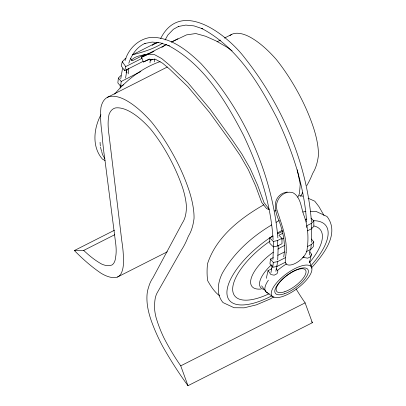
<?xml version="1.0" encoding="UTF-8"?>
<svg xmlns="http://www.w3.org/2000/svg" width="406" height="406" viewBox="0 0 406 406"><rect width="100%" height="100%" fill="white"/><g stroke="black" fill="none" stroke-linecap="round" stroke-linejoin="round"><path stroke-width="0.61" d="M120.156 88.061L120.308 84.981M272.969 259.439L273.426 246.452M277.724 259.855L278.247 245.452M311.3 242.245L311.762 227.837M120.912 75.44L118.364 78.099L117.857 82.92L120.683 86.285L123.5 84.859M120.683 86.285L121.191 81.464L118.364 78.099M128.194 73.897L128.768 68.416M149.987 62.864L150.367 59.21M273.279 257.632L270.467 259.058L269.96 263.88L272.786 267.244L276.948 266.503L285.398 262.225M272.786 267.244L273.294 262.423L270.467 259.058M276.948 266.503L277.455 261.682L285.342 257.693M283.713 256.896C285.717 245.148 283.464 233.293 279.526 222.194C275.4 212.526 271.233 199.544 282.774 193.226M306.236 251.674L310.742 249.396L311.245 244.574L313.792 241.915L311.372 239.027M313.792 241.915L313.285 246.736L310.742 249.396M126.459 71.735L126.662 69.847M120.755 78.84L122.505 68.477M125.566 78.048L127.088 69.02M154.295 61.854L154.813 58.804M270.969 272.609L272.172 265.463M275.872 271.274L276.78 265.879M309.316 254.887L310.225 249.492M266.321 278.303L268.031 270.66L271.781 268.762M309.59 262.306L311.432 254.07L309.732 251.776M125.956 58.398L124.84 58.966L122.267 61.758L121.216 65.873L124.683 70.7L143.247 61.301M124.683 70.7L125.738 66.579L142.049 58.322M311.432 254.07L310.595 256.729L307.712 258.186L304.475 257.592L303.46 256.216M125.078 60.585C128.529 48.324 139.334 38.022 152.357 37.286C171.697 37.768 187.704 50.73 200.96 63.569C244.3 110.721 272.198 174.144 277.892 237.901M128.803 63.295C131.422 54.876 136.939 46.807 145.267 43.275M100.942 114.751C93.695 128.286 91.685 146.784 102.398 159.066L105.088 160.583M297.791 197.275L299.471 193.571L300.227 184.222L297.258 169.774M131.27 60.418C136.573 53.866 147.241 56.226 153.97 51.222M160.674 38.514C180.832 -1.741 227.248 34.88 244.544 57.632C281.749 104.464 306.834 162.293 311.498 222.173M165.095 39.945L167.896 34.982L173.382 29.278L178.813 26.288M300.597 196.326L302.764 192.51M311.712 267.645C323.247 254.77 340.228 233.719 327.028 216.515L315.944 211.369L310.316 211.318M166.105 44.3L163.374 46.431M114.588 94.156C126.733 79.754 142.308 67.827 160.182 61.565M166.795 44.386L141.714 57.084L141.466 57.276L143.394 61.991L149.357 59.357L155.625 59.393L162.664 63.245L169.86 69.33L187.76 86.534L209.532 112.437L230.72 141.735L240.047 155.31L248.335 169.693L255.496 185.628L261.692 202.416L266.615 208.598L269.244 209.674M306.814 227.527L306.799 225.721L311.27 223.452L313.813 220.945L311.011 218.159M307.408 230.862L311.321 228.882L313.858 226.37L313.813 220.945M152.179 45.431L154.118 43.843L158.487 42.346M162.699 43.127C153.422 49.096 142.831 52.095 132.331 54.881L154.118 43.843M263.773 204.822C240.316 218.184 216.124 237.104 207.532 263.727C206.903 269.34 206.903 275.045 207.628 280.647C210.856 286.271 214.368 291.934 219.661 295.847M271.715 224.904C251.735 236.749 233.76 252.963 222.27 273.339C217.768 282.388 215.951 294.309 223.036 302.592L234.12 307.738L244.128 307.824L256.414 304.845L270.137 298.999L273.969 296.761M276.095 222.346L279.379 220.428M161.801 47.329L162.882 46.746M171.941 41.843L186.547 34.875L195.788 33.536L205.603 36.251L216.185 40.97L227.634 47.578L232.125 50.851M154.158 44.117L157.513 42.422M144.678 54.505L132.255 60.798L130.417 58.236M171.256 42.128L177.945 38.743M125.982 72.872L127.108 72.304M150.2 60.611L153.011 59.185M121.191 81.464L140.882 71.497M107.412 97.349L167.338 67M217.093 41.808L220.483 40.087M224.442 38.083L231.79 34.363M296.116 288.945A101.267 39.402 63.1 0 0 305.114 302.861L312.361 322.714L187.978 385.7A170.418 66.305 63.1 0 1 162.923 346.795A74.937 29.156 63.1 0 1 151.661 321.796A45.036 17.519 63.1 0 1 147.216 303.708A58.144 22.619 63.1 0 1 148.434 287.783A108.402 42.178 63.1 0 1 152.813 278.059L182.563 222.61A70.842 27.562 63.1 0 0 186.44 206.695A51.709 20.117 63.1 0 0 182.548 187.536A80.606 31.363 63.1 0 0 150.991 129.59A80.606 31.363 63.1 0 0 115.619 107.91A51.709 20.117 63.1 0 0 109.016 114.578A70.842 27.562 63.1 0 0 109.057 135.157L121.836 241.2A108.402 42.178 63.1 0 1 123.419 258.023A58.144 22.619 63.1 0 1 121.394 272.984A45.036 17.519 63.1 0 1 114.558 277.648A74.937 29.156 63.1 0 1 101.13 273.279A170.418 66.305 63.1 0 1 74.374 250.538L114.512 230.212M74.374 250.538L83.717 250.421L114.812 234.678M117.481 277.029L167.313 251.791M282.85 233.257L278.897 235.262L281.952 238.302L282.003 243.727L277.526 245.995L273.36 246.878L269.762 243.301L269.711 237.87L273.086 236.16M277.587 233.881L282.647 231.318M305.15 219.925L306.84 219.073M269.711 237.87L273.309 241.453L277.481 240.565L281.952 238.302M281.769 239.256L284.027 238.114M277.775 255.354L284.53 251.938M307.306 246.569L311.245 244.574M187.978 385.7L180.736 365.847L305.114 302.861M148.596 53.719L141.466 57.276M149.484 58.956L143.394 61.991M141.714 57.084L147.784 54.505L154.31 54.536L161.639 58.515L169.14 64.793L187.745 82.57L210.283 109.381L232.125 139.73L241.727 153.798L250.258 168.688L257.627 185.192L263.996 202.569L268.995 208.999M283.332 193.068L287.225 191.972M302.866 212.028L305.936 211.282M178.3 26.497L185.735 25.086L193.956 25.877L202.827 28.856L201.432 28.298C237.211 47 259.064 83.56 277.065 118.273C292.452 150.87 304.277 185.831 306.621 222.006M144.759 43.483L152.189 42.072L160.411 42.863L169.282 45.842L167.891 45.284C203.67 63.986 225.518 100.546 243.519 135.259C258.982 168.043 270.888 203.223 273.106 239.616M273.294 262.423L277.455 261.682M274.36 210.983L276.161 210.709M299.313 195.646L302.861 196.2M308.093 198.204L314.762 201.183L318.943 206.618L323.993 215.479M272.553 296.522L266.311 292.142L261.611 285.799M276.192 268.762L277.887 271.056L277.049 273.715L274.172 275.172L270.934 274.578L268.031 270.66M122.267 61.758L125.738 66.579M104.855 158.67L102.449 154.539L101.759 151.727M309.484 261.048L311.838 268.224A24.431 9.099 -36.6 0 1 283.21 296.284A24.431 9.099 -36.6 0 1 279.719 279.521A24.431 9.099 -36.6 0 1 311.838 268.224M311.27 223.452L311.321 228.882M277.481 240.565L277.526 245.995M273.309 241.453L273.36 246.878M306.794 185.567A284.241 110.589 63.1 0 0 312.361 174.164L313.006 172.804A120.861 47.025 63.1 0 0 318.431 155.295A61.869 24.071 63.1 0 0 312.935 126.007A86.224 33.546 63.1 0 0 296.74 90.132L296.542 89.756A98.8 38.443 63.1 0 0 276.141 59.306A98.8 38.443 63.1 0 0 254.582 39.839L254.359 39.712A86.224 33.546 63.1 0 0 235.059 33.358A61.869 24.071 63.1 0 0 229.918 35.637M180.736 365.847A101.267 39.402 63.1 0 1 163.973 337.985A56.596 22.02 63.1 0 1 157.224 321.237L156.061 317.502A35.916 13.971 63.1 0 1 154.671 303.51A55.779 21.701 63.1 0 1 157.026 293.096L181.477 250.045A284.241 110.589 63.1 0 0 187.983 237.15L188.628 235.79A120.861 47.025 63.1 0 0 194.048 218.281A61.869 24.071 63.1 0 0 188.551 188.988A86.224 33.546 63.1 0 0 172.357 153.118L172.159 152.737A98.8 38.443 63.1 0 0 151.758 122.292A98.8 38.443 63.1 0 0 130.204 102.819L129.976 102.693A86.224 33.546 63.1 0 0 110.681 96.339A61.869 24.071 63.1 0 0 100.932 107.499A120.861 47.025 63.1 0 0 101.881 132.584L102.124 135A284.241 110.589 63.1 0 0 104.773 158.792L115.746 243.986A55.779 21.701 63.1 0 1 115.634 257.069A35.916 13.971 63.1 0 1 111.939 265.011L110.336 265.453A56.596 22.02 63.1 0 1 101.957 264.21A101.267 39.402 63.1 0 1 83.717 250.421M312.361 322.714A170.418 66.305 63.1 0 1 311.681 321.785M101.627 151.159A64.392 34.764 -42.6 0 1 100.566 147.241M100.368 146.043A64.392 34.764 -42.6 0 1 100.094 142.283M261.094 289.036A34.688 14.068 -37.7 0 1 251.421 277.623A34.688 14.068 -37.7 0 1 273.314 252.187M277.917 249.122A34.688 14.068 -37.7 0 1 284.428 245.539M264.301 289.519A28.476 11.551 -37.7 0 1 271.421 264.829M313.934 225.959A54.11 21.949 -37.7 0 1 309.707 262.388M269.142 293.741A54.11 21.949 -37.7 0 1 232.663 288.94A54.11 21.949 -37.7 0 1 269.919 241.22M313.229 220.686A61.037 24.761 -37.7 0 1 310.823 265.768M271.71 295.893A61.037 24.761 -37.7 0 1 226.918 292.229A61.037 24.761 -37.7 0 1 272.776 235.901M277.552 232.968A61.037 24.761 -37.7 0 1 282.332 230.293M267.808 292.959A26.847 10.003 -36.6 0 1 268.407 280.176M277.384 270.538A26.847 10.003 -36.6 0 1 286.606 263.834M302.648 257.602A26.847 10.003 -36.6 0 1 303.82 257.551M286.118 252.593L285.271 260.809A13.256 6.303 -40 0 0 295.314 263.392A13.256 6.303 -40 0 0 307.058 249.776C308.748 238.662 308.108 227.162 304.363 216.515C300.963 208.572 301.318 197.417 293.025 192.769C283.17 189.521 274.045 200.828 277.014 210.13C281.292 223.934 287.255 237.809 286.118 252.593M284.672 293.675A20.168 7.511 -36.6 0 0 308.301 270.518A20.168 7.511 -36.6 0 0 281.794 279.841A20.168 7.511 -36.6 0 0 284.672 293.675M284.936 291.645A17.95 6.689 -36.6 0 0 305.967 271.03A17.95 6.689 -36.6 0 0 282.368 279.333A17.95 6.689 -36.6 0 0 284.936 291.645"/></g></svg>
